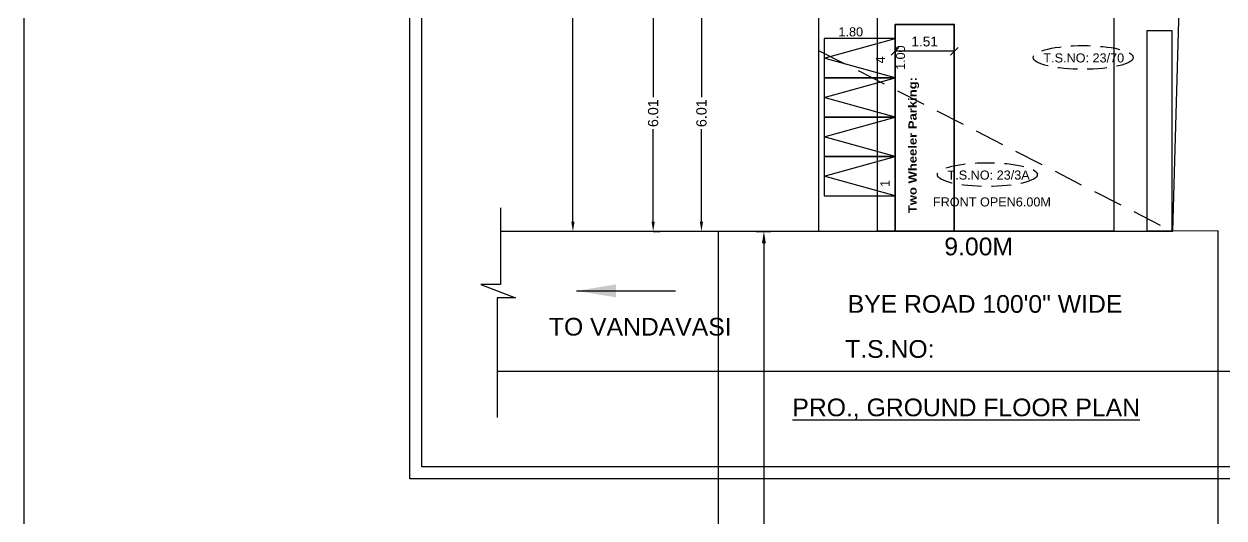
# Model space of a CAD drawing. Header units: metres. Extents: x 31 to 185, y 214 to 372.
# Drawn here: x 31.47 to 61.98, y 252.11 to 264.66 of the extents above; entities that cross this region are included whole.
import ezdxf

# ---------------------------------------------------------------- set-up
doc = ezdxf.new("R2010")
doc.units = ezdxf.units.M
doc.header["$MEASUREMENT"] = 0
doc.linetypes.add('DASHED2', pattern=[0.375, 0.25, -0.125])
doc.linetypes.add('HIDDEN', pattern=[0.375, 0.25, -0.125])
for name, color, linetype in [('0 @ 1', 7, 'Continuous'), ('BLK_1_LVL_0_FRONT_SETBACK', 2, 'Continuous'), ('PLOT_BOUNDARY', 70, 'Continuous'), ('RWH', 4, 'Continuous'), ('TWO_WHEELER_PARKING', 2, 'Continuous')]:
    doc.layers.add(name, color=color, linetype=linetype)
for name, color, linetype, lineweight in [('ROAD_WIDTH', 140, 'Continuous', 18), ('ROAD_WIDTH @ 1', 140, 'Continuous', 18), ('TWO_WHEELER_DRIVE_WAY', 1, 'Continuous', 35)]:
    doc.layers.add(name, color=color, linetype=linetype, lineweight=lineweight)
doc.styles.add('56', font='')
doc.styles.add('ROMANT', font='arial.ttf', dxfattribs={"height": 15})
doc.styles.get("Standard").update_dxf_attribs({"font": 'arial.ttf'})
doc.styles.add('style2', font='arial.ttf')
doc.styles.get('56').set_extended_font_data('Arial Black')
doc.dimstyles.new('Annotative', dxfattribs={"dimscale": 0, "dimtxt": 0.3, "dimasz": 0.3, "dimexe": 0.18, "dimexo": 0.0625, "dimgap": 0.09, "dimtad": 0, "dimzin": 0, "dimdsep": 46, "dimtxsty": 'Standard', "dimcen": 0.09, "dimadec": 0, "dimazin": 0, "dimtfac": 1, "dimtofl": 0, "dimtmove": 0, "dimatfit": 3, "dimfxl": 0, "dimtolj": 1, "dimtzin": 0, "dimarcsym": 0})
doc.dimstyles.new('METER DTCP', dxfattribs={"dimtxt": 0.25, "dimasz": 0.2, "dimexe": 0.08, "dimexo": 0.08, "dimgap": 0.12, "dimtad": 1, "dimzin": 0, "dimdsep": 46, "dimtxsty": 'Standard', "dimblk": 'OBLIQUE', "dimcen": 0.09, "dimclrd": 252, "dimclre": 252, "dimadec": 0, "dimazin": 0, "dimtfac": 1, "dimtofl": 0, "dimtmove": 0, "dimatfit": 3, "dimfxl": 0, "dimtolj": 1, "dimtzin": 0, "dimarcsym": 0})
doc.dimstyles.new('Standard$0', dxfattribs={"dimtxt": 0.5, "dimasz": 0.5, "dimexe": 0, "dimexo": 1, "dimgap": 0, "dimtad": 0, "dimdec": 4, "dimzin": 0, "dimdsep": 46, "dimlunit": 4, "dimtxsty": 'Standard', "dimcen": 0.09, "dimadec": 0, "dimazin": 0, "dimtfac": 1, "dimtdec": 4, "dimtofl": 0, "dimtmove": 0, "dimatfit": 3, "dimfxl": 0, "dimtolj": 1, "dimtzin": 0, "dimarcsym": 0})

# ---------------------------------------------------------------- blocks, each defined once
blk = doc.blocks.new('*D300')
at = {"layer": 'Defpoints', "color": 0, "lineweight": -2, "ltscale": 10}
for p in [(50.025, 259.391), (50.025, 228.887), (50.281, 228.887)]:
    blk.add_point(p, dxfattribs=at)
at = {"layer": 'ROAD_WIDTH', "color": 0, "lineweight": -2, "ltscale": 10}
for p, q in [((50.088, 259.391), (50.461, 259.391)), ((50.281, 259.091), (50.281, 244.734)), ((50.281, 229.187), (50.281, 243.543)), ((50.088, 228.887), (50.461, 228.887))]:
    blk.add_line(p, q, dxfattribs=at)
for points in [[(50.231, 259.091), (50.331, 259.091), (50.281, 259.391)], [(50.231, 229.187), (50.331, 229.187), (50.281, 228.887)]]:
    blk.add_solid(points, dxfattribs=at)
at = {"layer": 'ROAD_WIDTH', "color": 0, "lineweight": -2, "ltscale": 10, "insert": (50.281, 244.139), "char_height": 0.3, "attachment_point": 5, "rotation": 90}
blk.add_mtext('\\A1;30.50', dxfattribs=at)
blk = doc.blocks.new('*D178')
at = {"color": 0, "lineweight": -2}
for p, q in [((48.982, 265.399), (48.514, 265.399)), ((48.694, 265.149), (48.694, 262.798)), ((48.694, 259.641), (48.694, 261.992)), ((48.982, 259.391), (48.514, 259.391))]:
    blk.add_line(p, q, dxfattribs=at)
for points in [[(48.652, 265.149), (48.735, 265.149), (48.694, 265.399)], [(48.652, 259.641), (48.735, 259.641), (48.694, 259.391)]]:
    blk.add_solid(points, dxfattribs=at)
at = {"layer": 'Defpoints', "color": 0, "lineweight": -2}
for p in [(48.694, 265.399), (49.045, 265.399), (49.045, 259.391)]:
    blk.add_point(p, dxfattribs=at)
at = {"color": 0, "insert": (48.694, 262.395), "char_height": 0.26, "attachment_point": 5, "rotation": 90}
blk.add_mtext('\\A1;6.01', dxfattribs=at)
blk = doc.blocks.new('*D186')
at = {"color": 0, "lineweight": -2}
for p, q in [((47.466, 265.399), (47.646, 265.399)), ((47.466, 265.149), (47.466, 262.798)), ((47.466, 259.641), (47.466, 261.992)), ((47.466, 259.391), (47.646, 259.391))]:
    blk.add_line(p, q, dxfattribs=at)
for points in [[(47.424, 265.149), (47.508, 265.149), (47.466, 265.399)], [(47.424, 259.641), (47.508, 259.641), (47.466, 259.391)]]:
    blk.add_solid(points, dxfattribs=at)
at = {"layer": 'Defpoints', "color": 0, "lineweight": -2}
for p in [(47.466, 265.399), (47.466, 265.399), (47.466, 259.391)]:
    blk.add_point(p, dxfattribs=at)
at = {"color": 0, "insert": (47.466, 262.395), "char_height": 0.26, "attachment_point": 5, "rotation": 90}
blk.add_mtext('\\A1;6.01', dxfattribs=at)
blk = doc.blocks.new('*D174')
at = {"color": 0, "lineweight": -2}
for p, q in [((46.046, 283.791), (45.246, 283.791)), ((45.426, 283.541), (45.426, 272.121)), ((45.426, 259.641), (45.426, 271.06)), ((46.046, 259.391), (45.246, 259.391))]:
    blk.add_line(p, q, dxfattribs=at)
for points in [[(45.384, 283.541), (45.468, 283.541), (45.426, 283.791)], [(45.384, 259.641), (45.468, 259.641), (45.426, 259.391)]]:
    blk.add_solid(points, dxfattribs=at)
at = {"layer": 'Defpoints', "color": 0, "lineweight": -2}
for p in [(45.426, 283.791), (46.108, 283.791), (46.108, 259.391)]:
    blk.add_point(p, dxfattribs=at)
at = {"color": 0, "insert": (45.426, 271.591), "char_height": 0.26, "attachment_point": 5, "rotation": 90}
blk.add_mtext('\\A1;24.40', dxfattribs=at)
blk = doc.blocks.new('_Oblique')
at = {"color": 0, "linetype": 'ByBlock', "lineweight": -2}
blk.add_line((-0.5, -0.5), (0.5, 0.5), dxfattribs=at)
blk = doc.blocks.new('*D240')
at = {"layer": 'Defpoints', "color": 0, "lineweight": -2}
for p in [(53.614, 264.649), (55.12, 264.649), (53.614, 263.967)]:
    blk.add_point(p, dxfattribs=at)
at = {"layer": 'TWO_WHEELER_DRIVE_WAY', "color": 6, "lineweight": -2}
for p, q in [((53.614, 264.047), (53.614, 263.887)), ((55.12, 263.967), (53.614, 263.967)), ((55.12, 264.047), (55.12, 263.887))]:
    blk.add_line(p, q, dxfattribs=at)
at = {"layer": 'TWO_WHEELER_DRIVE_WAY', "color": 6, "lineweight": -2, "xscale": 0.2, "yscale": 0.2, "zscale": 0.2, "rotation": 180}
blk.add_blockref('_Oblique', (53.614, 263.967), dxfattribs=at)
at = {"layer": 'TWO_WHEELER_DRIVE_WAY', "color": 6, "lineweight": -2, "xscale": 0.2, "yscale": 0.2, "zscale": 0.2}
blk.add_blockref('_Oblique', (55.12, 263.967), dxfattribs=at)
at = {"layer": 'TWO_WHEELER_DRIVE_WAY', "color": 6, "lineweight": 30, "insert": (54.367, 264.215), "char_height": 0.25, "attachment_point": 5}
blk.add_mtext('\\A1;1.51', dxfattribs=at)

msp = doc.modelspace()

# ---------------------------------------------------------------- linework, layer by layer
at = {"color": 3, "lineweight": -2, "ltscale": 10}
for p, q in [((53.614, 259.393), (53.614, 264.649)), ((53.614, 264.649), (55.114, 264.649)), ((55.114, 264.649), (55.12, 259.395)), ((55.12, 259.395), (53.614, 259.393))]:
    msp.add_line(p, q, dxfattribs=at)
at = {"color": 2, "lineweight": -2, "ltscale": 10}
for p, q in [((51.814, 263.792), (53.614, 264.292)), ((53.614, 263.292), (51.814, 263.792)), ((51.814, 262.792), (53.614, 263.292)), ((53.614, 262.292), (51.814, 262.792)), ((51.814, 261.792), (53.614, 262.292)), ((53.614, 261.292), (51.814, 261.792)), ((51.814, 260.792), (53.614, 261.292)), ((53.614, 260.292), (51.814, 260.792))]:
    msp.add_line(p, q, dxfattribs=at)
at = {"color": 1, "linetype": 'HIDDEN', "lineweight": -2, "ltscale": 3}
msp.add_line((51.672, 263.991), (60.672, 259.389), dxfattribs=at)
at = {"color": 1, "lineweight": -2, "ltscale": 10}
for p, q in [((53.172, 260.106), (53.172, 260.108)), ((51.672, 259.391), (43.586, 259.391)), ((43.502, 255.836), (65.781, 255.836))]:
    msp.add_line(p, q, dxfattribs=at)
at = {"lineweight": -2, "ltscale": 10}
for points in [[(31.473, 326.212), (185.224, 326.212), (185.224, 213.737), (31.473, 213.737)], [(51.672, 283.791), (51.672, 259.391), (60.672, 259.401), (61.372, 283.791), (51.672, 283.791)]]:
    msp.add_lwpolyline(points, close=True, dxfattribs=at)
at = {"color": 2, "lineweight": -2, "ltscale": 10}
for points in [[(41.282, 311.838), (123.836, 311.838), (123.836, 253.106), (41.282, 253.106)], [(41.582, 311.538), (123.536, 311.538), (123.536, 253.406), (41.582, 253.406)], [(53.614, 263.292), (53.614, 264.292), (51.814, 264.292), (51.814, 263.292)], [(53.614, 262.292), (53.614, 263.292), (51.814, 263.292), (51.814, 262.292)], [(53.614, 261.292), (53.614, 262.292), (51.814, 262.292), (51.814, 261.292)], [(53.614, 260.292), (53.614, 261.292), (51.814, 261.292), (51.814, 260.292)]]:
    msp.add_lwpolyline(points, close=True, dxfattribs=at)
at = {"color": 1, "lineweight": -2, "ltscale": 10}
msp.add_lwpolyline([(41.582, 311.538), (123.536, 311.538), (123.536, 253.406), (41.582, 253.406)], close=True, dxfattribs=at)
msp.add_lwpolyline([(43.586, 259.989), (43.586, 258.044), (43.089, 258.044), (43.963, 257.701), (43.502, 257.701), (43.502, 254.664)], dxfattribs=at)
at = {"color": 1, "linetype": 'DASHED2', "lineweight": -2, "ltscale": 2}
for centre in [(58.398, 263.81), (55.96, 260.834)]:
    msp.add_ellipse(centre, major_axis=(1.27, 0), ratio=0.237851, dxfattribs=at)
at = {"layer": 'BLK_1_LVL_0_FRONT_SETBACK', "color": 2, "lineweight": -2, "ltscale": 10}
msp.add_lwpolyline([(59.172, 265.399), (59.179, 259.399), (53.172, 259.393), (53.172, 265.399), (59.172, 265.399)], close=True, dxfattribs=at)
at = {"layer": 'PLOT_BOUNDARY', "color": 70, "lineweight": -2, "ltscale": 10}
msp.add_lwpolyline([(51.672, 283.791), (51.672, 259.391), (60.672, 259.401), (61.372, 283.791), (51.672, 283.791)], close=True, dxfattribs=at)
at = {"layer": 'PLOT_BOUNDARY', "color": 6, "lineweight": -2, "ltscale": 10}
msp.add_lwpolyline([(51.672, 283.791), (51.672, 259.391), (60.672, 259.401), (61.372, 283.791), (51.672, 283.791)], close=True, dxfattribs=at)
at = {"layer": 'PLOT_BOUNDARY', "color": 5, "lineweight": -2, "ltscale": 10}
msp.add_lwpolyline([(51.672, 283.791), (51.672, 259.391), (60.672, 259.401), (61.372, 283.791), (51.672, 283.791)], close=True, dxfattribs=at)
at = {"layer": 'ROAD_WIDTH', "color": 2, "lineweight": -2, "ltscale": 10}
msp.add_lwpolyline([(51.672, 259.391), (49.122, 259.391), (49.122, 228.887), (61.826, 228.887), (61.826, 259.402), (60.672, 259.401), (51.672, 259.391)], close=True, dxfattribs=at)
at = {"layer": 'RWH', "color": 140, "ltscale": 400}
msp.add_lwpolyline([(60.649, 259.401), (60.026, 259.401), (60.026, 264.494), (60.649, 264.494)], close=True, dxfattribs=at)
at = {"layer": 'TWO_WHEELER_DRIVE_WAY', "color": 6}
msp.add_lwpolyline([(53.614, 264.649), (55.12, 264.649), (55.12, 259.395), (53.614, 259.395)], close=True, dxfattribs=at)
at = {"layer": 'TWO_WHEELER_PARKING', "color": 2, "lineweight": -2, "ltscale": 10}
for points in [[(51.814, 263.292), (53.614, 263.292), (53.614, 264.292), (51.814, 264.292)], [(51.814, 262.292), (53.614, 262.292), (53.614, 263.292), (51.814, 263.292)], [(51.814, 261.292), (53.614, 261.292), (53.614, 262.292), (51.814, 262.292)], [(51.814, 260.292), (53.614, 260.292), (53.614, 261.292), (51.814, 261.292)]]:
    msp.add_lwpolyline(points, close=True, dxfattribs=at)

# ---------------------------------------------------------------- texts
at = {"lineweight": -2, "style": 'ROMANT'}
for s, height, p in [('1.80', 0.23, (52.177, 264.347)), ('T.S.NO: 23/70', 0.23, (57.385, 263.684)), ('T.S.NO: 23/3A', 0.23, (54.948, 260.708)), ('FRONT OPEN6.00M', 0.23, (54.578, 260.025)), ('9.00M', 0.45, (54.867, 258.783)), ('BYE ROAD 100\'0" WIDE', 0.45, (52.412, 257.323)), ('TO VANDAVASI', 0.45, (44.815, 256.744)), ('T.S.NO: ', 0.45, (52.347, 256.179))]:
    msp.add_text(s, height=height, dxfattribs=at).set_placement(p)
for s, p in [('1.00', (53.868, 263.492)), ('4', (53.358, 263.659)), ('1', (53.474, 260.521))]:
    msp.add_text(s, height=0.23, rotation=90, dxfattribs=at).set_placement(p)
at = {"style": '56'}
msp.add_text('Two Wheeler Parking:', height=0.20719, rotation=90, dxfattribs=at).set_placement((54.163, 259.854))
at = {"style": 'style2'}
msp.add_text('%%UPRO., GROUND FLOOR PLAN', height=0.45, dxfattribs=at).set_placement((51.005, 254.694))

# ---------------------------------------------------------------- dimensions: what is measured, and where the dimension line sits
for p1, p2, distance, picture, middle in [((46.108, 259.391), (46.108, 283.791), 0.682, '*D174', (45.426, 271.591)), ((47.466, 259.391), (47.466, 265.399), 0, '*D186', (47.466, 262.395)), ((49.045, 259.391), (49.045, 265.399), 0.351, '*D178', (48.694, 262.395))]:
    dim = msp.add_aligned_dim(p1=p1, p2=p2, distance=distance, dimstyle='Standard$0', override={"dimtxt": 0.26, "dimasz": 0.25, "dimexe": 0.18, "dimexo": 0.0625, "dimgap": 0.09, "dimdec": 2, "dimlunit": 2, "dimtdec": 2, "dimtmove": 1, "dimfxl": 12, "dimtfill": 1, "dimarcsym": 1})
    dim.commit()
    dim.dimension.update_dxf_attribs({"geometry": picture, "text_midpoint": middle})
at = {"layer": 'ROAD_WIDTH @ 1', "color": 2, "lineweight": -2, "ltscale": 10}
dim = msp.add_aligned_dim(p1=(50.025, 259.391), p2=(50.025, 228.887), distance=0.255, dimstyle='Annotative', override={"dimscale": 1, "dimtix": 0, "dimtofl": 0, "dimtmove": 0, "dimatfit": 3, "dimfxl": 7.5, "dimfxlon": 1, "dimarcsym": 1}, dxfattribs=at)
dim.commit()
dim.dimension.update_dxf_attribs({"geometry": '*D300', "text_midpoint": (50.281, 244.139)})
at = {"layer": 'TWO_WHEELER_DRIVE_WAY', "color": 6, "lineweight": 30}
dim = msp.add_aligned_dim(p1=(55.12, 264.649), p2=(53.614, 264.649), distance=0.681, dimstyle='METER DTCP', override={"dimclrd": 6, "dimclre": 6, "dimclrt": 6}, dxfattribs=at)
dim.commit()
dim.dimension.update_dxf_attribs({"geometry": '*D240', "text_midpoint": (54.367, 264.215)})

# ---------------------------------------------------------------- leaders
at = {"layer": '0 @ 1', "color": 1, "lineweight": -2, "ltscale": 10}
msp.add_leader([(45.521, 257.88), (48.035, 257.88)], dimstyle='Annotative', override={"dimscale": 1, "dimasz": 1, "dimgap": 0.09, "dimtad": 0, "dimfxl": 7.5, "dimfxlon": 1, "dimarcsym": 1}, dxfattribs=at)

doc.saveas('drawing.dxf')
